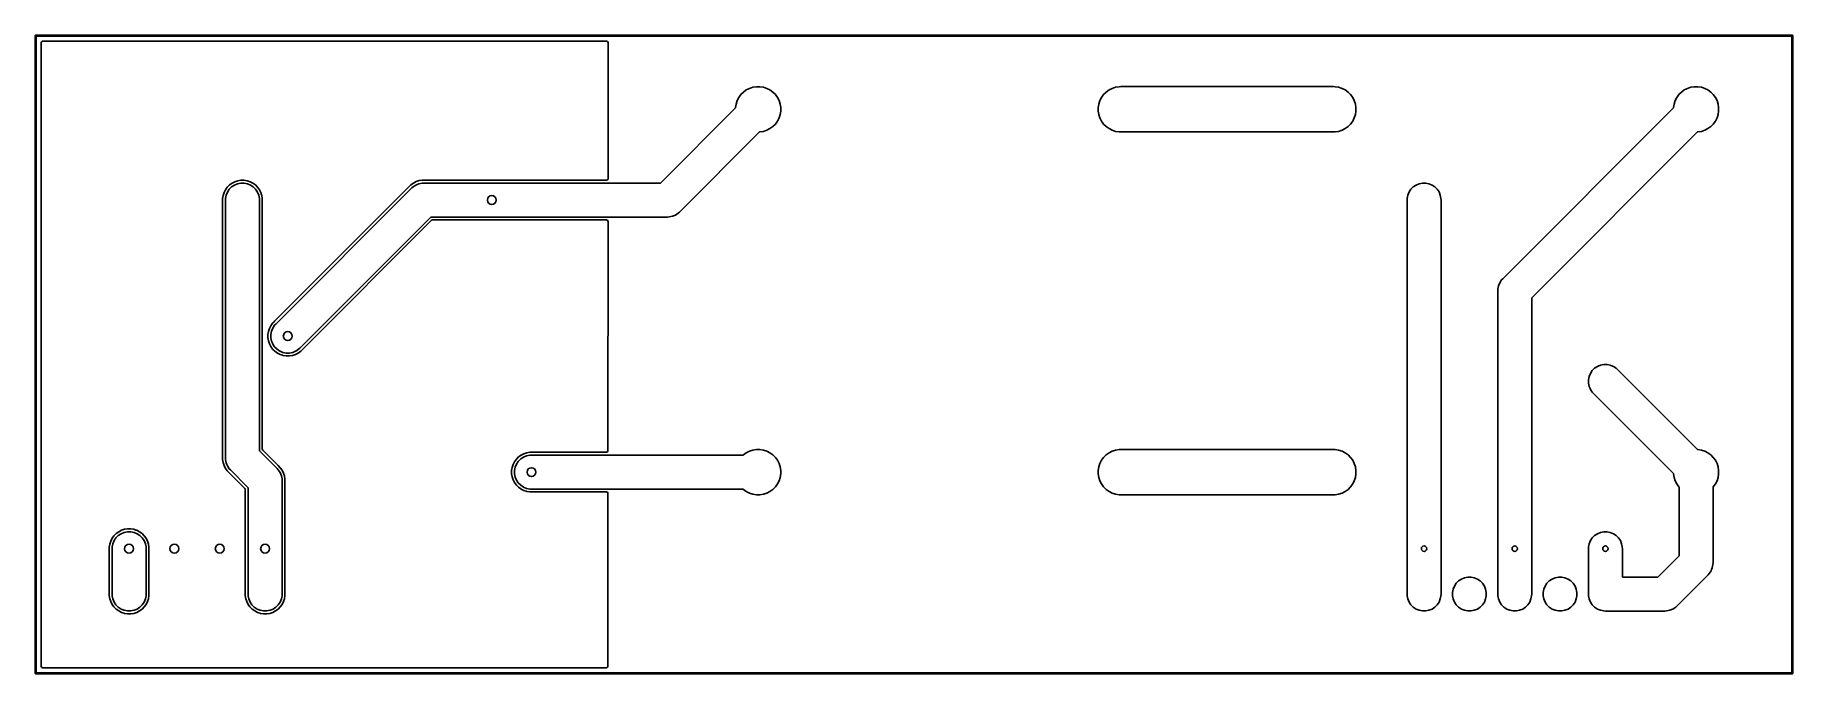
# Model space of a CAD drawing. Header units: millimetres. Extents: x 55.7 to 154.2, y -59.1 to -23.3.
import ezdxf

# ---------------------------------------------------------------- set-up
doc = ezdxf.new("R2010")
doc.units = ezdxf.units.MM
doc.layers.add('B.Cu', color=153, linetype='CONTINUOUS', true_color=0x4d7fc4)

msp = doc.modelspace()

# ---------------------------------------------------------------- linework, layer by layer
at = {"layer": 'B.Cu', "linetype": 'CONTINUOUS'}
for p, q in [((55.69625, -23.33625), (55.698153, -23.326683)), ((55.69625, -59.055), (55.69625, -23.33625)), ((55.698153, -23.326683), (55.711683, -23.313153)), ((55.711683, -23.313153), (55.72125, -23.31125)), ((55.72125, -23.31125), (154.14625, -23.31125)), ((55.74625, -23.36125), (55.74625, -59.03)), ((154.12125, -23.36125), (55.74625, -23.36125)), ((154.12125, -59.03), (154.12125, -23.36125)), ((154.14625, -23.31125), (154.155817, -23.313153)), ((154.155817, -23.313153), (154.169347, -23.326683)), ((154.169347, -23.326683), (154.17125, -23.33625)), ((154.17125, -23.33625), (154.17125, -59.055)), ((56.03875, -23.732125), (56.057086, -23.681747)), ((56.03875, -46.899722), (56.03875, -23.732125)), ((56.057086, -23.681747), (56.103515, -23.654941)), ((56.103515, -23.654941), (56.117125, -23.65375)), ((56.117125, -23.65375), (87.712888, -23.65375)), ((87.712888, -23.65375), (87.763266, -23.672086)), ((87.763266, -23.672086), (87.790072, -23.718515)), ((87.790072, -23.718515), (87.791263, -23.732131)), ((87.791263, -23.732131), (87.790645, -31.353631)), ((95.236784, -26.638951), (95.377701, -26.498034)), ((95.377701, -26.498034), (95.538927, -26.380897)), ((95.538927, -26.380897), (95.716492, -26.290423)), ((95.716492, -26.290423), (95.906024, -26.22884)), ((95.906024, -26.22884), (96.102857, -26.197665)), ((96.102857, -26.197665), (96.302143, -26.197665)), ((96.302143, -26.197665), (96.498976, -26.22884)), ((96.498976, -26.22884), (96.688508, -26.290423)), ((96.688508, -26.290423), (96.866073, -26.380897)), ((96.866073, -26.380897), (97.027299, -26.498034)), ((97.027299, -26.498034), (97.168216, -26.638951)), ((115.556784, -26.638951), (115.697701, -26.498034)), ((115.697701, -26.498034), (115.858927, -26.380897)), ((115.858927, -26.380897), (116.036492, -26.290423)), ((116.036492, -26.290423), (116.226024, -26.22884)), ((116.226024, -26.22884), (116.422857, -26.197665)), ((116.422857, -26.197665), (116.5225, -26.19375)), ((116.5225, -26.19375), (128.42875, -26.19375)), ((128.42875, -26.19375), (128.528393, -26.197665)), ((128.528393, -26.197665), (128.725226, -26.22884)), ((128.725226, -26.22884), (128.914758, -26.290423)), ((128.914758, -26.290423), (129.092323, -26.380897)), ((129.092323, -26.380897), (129.253549, -26.498034)), ((129.253549, -26.498034), (129.394466, -26.638951)), ((147.783034, -26.638951), (147.923951, -26.498034)), ((147.923951, -26.498034), (148.085177, -26.380897)), ((148.085177, -26.380897), (148.262742, -26.290423)), ((148.262742, -26.290423), (148.452274, -26.22884)), ((148.452274, -26.22884), (148.649107, -26.197665)), ((148.649107, -26.197665), (148.848393, -26.197665)), ((148.848393, -26.197665), (149.045226, -26.22884)), ((149.045226, -26.22884), (149.234758, -26.290423)), ((149.234758, -26.290423), (149.412323, -26.380897)), ((149.412323, -26.380897), (149.573549, -26.498034)), ((149.573549, -26.498034), (149.714466, -26.638951)), ((90.727962, -31.59125), (94.936415, -27.382797)), ((94.936415, -27.364107), (94.96759, -27.167274)), ((94.936415, -27.382797), (94.936415, -27.364107)), ((94.96759, -27.167274), (95.029173, -26.977742)), ((95.029173, -26.977742), (95.119647, -26.800177)), ((95.119647, -26.800177), (95.236784, -26.638951)), ((97.168216, -26.638951), (97.285353, -26.800177)), ((97.285353, -26.800177), (97.375827, -26.977742)), ((97.375827, -26.977742), (97.43741, -27.167274)), ((97.43741, -27.167274), (97.468585, -27.364107)), ((97.468585, -27.563393), (97.43741, -27.760226)), ((97.468585, -27.364107), (97.468585, -27.563393)), ((115.256415, -27.364107), (115.28759, -27.167274)), ((115.256415, -27.563393), (115.256415, -27.364107)), ((115.28759, -27.760226), (115.256415, -27.563393)), ((115.28759, -27.167274), (115.349173, -26.977742)), ((115.349173, -26.977742), (115.439647, -26.800177)), ((115.439647, -26.800177), (115.556784, -26.638951)), ((129.394466, -26.638951), (129.511603, -26.800177)), ((129.511603, -26.800177), (129.602077, -26.977742)), ((129.602077, -26.977742), (129.66366, -27.167274)), ((129.66366, -27.167274), (129.694835, -27.364107)), ((129.694835, -27.563393), (129.66366, -27.760226)), ((129.694835, -27.364107), (129.694835, -27.563393)), ((137.915231, -36.950231), (147.482665, -27.382797)), ((147.482665, -27.364107), (147.51384, -27.167274)), ((147.482665, -27.382797), (147.482665, -27.364107)), ((147.51384, -27.167274), (147.575423, -26.977742)), ((147.575423, -26.977742), (147.665897, -26.800177)), ((147.665897, -26.800177), (147.783034, -26.638951)), ((149.714466, -26.638951), (149.831603, -26.800177)), ((149.831603, -26.800177), (149.922077, -26.977742)), ((149.922077, -26.977742), (149.98366, -27.167274)), ((149.98366, -27.167274), (150.014835, -27.364107)), ((150.014835, -27.563393), (149.98366, -27.760226)), ((150.014835, -27.364107), (150.014835, -27.563393)), ((96.866073, -28.546603), (96.688508, -28.637077)), ((97.027299, -28.429466), (96.866073, -28.546603)), ((97.168216, -28.288549), (97.027299, -28.429466)), ((97.285353, -28.127323), (97.168216, -28.288549)), ((97.375827, -27.949758), (97.285353, -28.127323)), ((97.43741, -27.760226), (97.375827, -27.949758)), ((115.349173, -27.949758), (115.28759, -27.760226)), ((115.439647, -28.127323), (115.349173, -27.949758)), ((115.556784, -28.288549), (115.439647, -28.127323)), ((115.697701, -28.429466), (115.556784, -28.288549)), ((115.858927, -28.546603), (115.697701, -28.429466)), ((116.036492, -28.637077), (115.858927, -28.546603)), ((129.092323, -28.546603), (128.914758, -28.637077)), ((129.253549, -28.429466), (129.092323, -28.546603)), ((129.394466, -28.288549), (129.253549, -28.429466)), ((129.511603, -28.127323), (129.394466, -28.288549)), ((129.602077, -27.949758), (129.511603, -28.127323)), ((129.66366, -27.760226), (129.602077, -27.949758)), ((149.412323, -28.546603), (149.234758, -28.637077)), ((149.573549, -28.429466), (149.412323, -28.546603)), ((149.714466, -28.288549), (149.573549, -28.429466)), ((149.831603, -28.127323), (149.714466, -28.288549)), ((149.922077, -27.949758), (149.831603, -28.127323)), ((149.98366, -27.760226), (149.922077, -27.949758)), ((96.283453, -28.729835), (91.796019, -33.217269)), ((96.302143, -28.729835), (96.283453, -28.729835)), ((96.498976, -28.69866), (96.302143, -28.729835)), ((96.688508, -28.637077), (96.498976, -28.69866)), ((116.226024, -28.69866), (116.036492, -28.637077)), ((116.422857, -28.729835), (116.226024, -28.69866)), ((116.5225, -28.73375), (116.422857, -28.729835)), ((128.42875, -28.73375), (116.5225, -28.73375)), ((128.528393, -28.729835), (128.42875, -28.73375)), ((128.725226, -28.69866), (128.528393, -28.729835)), ((128.914758, -28.637077), (128.725226, -28.69866)), ((148.829703, -28.729835), (139.54125, -38.018288)), ((148.848393, -28.729835), (148.829703, -28.729835)), ((149.045226, -28.69866), (148.848393, -28.729835)), ((149.234758, -28.637077), (149.045226, -28.69866)), ((67.049661, -31.464375), (66.883233, -31.518452)), ((67.222497, -31.437), (67.049661, -31.464375)), ((67.222503, -31.437), (67.222497, -31.437)), ((67.397497, -31.437), (67.222503, -31.437)), ((67.397502, -31.437), (67.397497, -31.437)), ((67.570338, -31.464375), (67.397502, -31.437)), ((67.69278, -31.50416), (67.570338, -31.464375)), ((67.736764, -31.518451), (67.69278, -31.50416)), ((77.20966, -31.459375), (77.043233, -31.513452)), ((77.382497, -31.431999), (77.20966, -31.459375)), ((77.382503, -31.431999), (77.382497, -31.431999)), ((77.557496, -31.431999), (77.382503, -31.431999)), ((77.560722, -31.431999), (77.557496, -31.431999)), ((77.560746, -31.432), (77.560722, -31.431999)), ((87.71227, -31.432), (77.560746, -31.432)), ((87.725873, -31.43081), (87.71227, -31.432)), ((87.772305, -31.404008), (87.725873, -31.43081)), ((87.790645, -31.353631), (87.772305, -31.404008)), ((66.225625, -32.288411), (66.19825, -32.461247)), ((66.19825, -32.461247), (66.19825, -46.899707)), ((66.279702, -32.121983), (66.225625, -32.288411)), ((66.359145, -31.966067), (66.279702, -32.121983)), ((66.35915, -31.966059), (66.359145, -31.966067)), ((66.461999, -31.824498), (66.35915, -31.966059)), ((66.362087, -32.455389), (66.398514, -32.272254)), ((66.362087, -32.614139), (66.362087, -32.455389)), ((66.398514, -32.272254), (66.46997, -32.099745)), ((66.46201, -31.824485), (66.461999, -31.824498)), ((66.585735, -31.70076), (66.46201, -31.824485)), ((66.46997, -32.099745), (66.573708, -31.94449)), ((66.573708, -31.94449), (66.70574, -31.812458)), ((66.585748, -31.700749), (66.585735, -31.70076)), ((66.727309, -31.5979), (66.585748, -31.700749)), ((66.70574, -31.812458), (66.860995, -31.70872)), ((66.727317, -31.597895), (66.727309, -31.5979)), ((66.883233, -31.518452), (66.727317, -31.597895)), ((66.860995, -31.70872), (67.033504, -31.637264)), ((67.033504, -31.637264), (67.216639, -31.600837)), ((67.216639, -31.600837), (67.403361, -31.600837)), ((67.403361, -31.600837), (67.586496, -31.637264)), ((67.586496, -31.637264), (67.759005, -31.70872)), ((67.736765, -31.518451), (67.736764, -31.518451)), ((67.736766, -31.518452), (67.736765, -31.518451)), ((67.892682, -31.597895), (67.736766, -31.518452)), ((67.759005, -31.70872), (67.91426, -31.812458)), ((67.89269, -31.5979), (67.892682, -31.597895)), ((68.034251, -31.700749), (67.89269, -31.5979)), ((67.91426, -31.812458), (68.046292, -31.94449)), ((68.034264, -31.70076), (68.034251, -31.700749)), ((68.157989, -31.824485), (68.034264, -31.70076)), ((68.046292, -31.94449), (68.15003, -32.099745)), ((68.15003, -32.099745), (68.221486, -32.272254)), ((68.157994, -31.824491), (68.157989, -31.824485)), ((68.157996, -31.824493), (68.157994, -31.824491)), ((68.260854, -31.966066), (68.157996, -31.824493)), ((68.221486, -32.272254), (68.257913, -32.455389)), ((68.257913, -32.455389), (68.257913, -32.614139)), ((68.340299, -32.121986), (68.260854, -31.966066)), ((68.382142, -32.250767), (68.340299, -32.121986)), ((68.394374, -32.288411), (68.382142, -32.250767)), ((68.421749, -32.461247), (68.394374, -32.288411)), ((68.42175, -32.461256), (68.421749, -32.461247)), ((68.42175, -46.497035), (68.42175, -32.461256)), ((76.620914, -31.820583), (69.125746, -39.315751)), ((69.176481, -39.490231), (76.796481, -31.870231)), ((76.620968, -31.820527), (76.620914, -31.820583)), ((76.745735, -31.69576), (76.620968, -31.820527)), ((76.745748, -31.695749), (76.745735, -31.69576)), ((76.887309, -31.5929), (76.745748, -31.695749)), ((76.796481, -31.870231), (76.86574, -31.807458)), ((76.86574, -31.807458), (77.020994, -31.70372)), ((76.887317, -31.592895), (76.887309, -31.5929)), ((77.043233, -31.513452), (76.887317, -31.592895)), ((77.020994, -31.70372), (77.09245, -31.674122)), ((77.09245, -31.674122), (77.193504, -31.632264)), ((77.193504, -31.632264), (77.376639, -31.595837)), ((77.376639, -31.595837), (77.47, -31.59125)), ((77.47, -31.59125), (81.28, -31.59125)), ((81.28, -31.59125), (90.727962, -31.59125)), ((132.55625, -32.54375), (132.560837, -32.450389)), ((132.560837, -32.450389), (132.597264, -32.267254)), ((132.597264, -32.267254), (132.66872, -32.094745)), ((132.66872, -32.094745), (132.772458, -31.93949)), ((132.772458, -31.93949), (132.90449, -31.807458)), ((132.90449, -31.807458), (133.059745, -31.70372)), ((133.059745, -31.70372), (133.232254, -31.632264)), ((133.232254, -31.632264), (133.415389, -31.595837)), ((133.415389, -31.595837), (133.602111, -31.595837)), ((133.602111, -31.595837), (133.785246, -31.632264)), ((133.785246, -31.632264), (133.957755, -31.70372)), ((133.957755, -31.70372), (134.11301, -31.807458)), ((134.11301, -31.807458), (134.245042, -31.93949)), ((134.245042, -31.93949), (134.34878, -32.094745)), ((134.34878, -32.094745), (134.420236, -32.267254)), ((134.420236, -32.267254), (134.456663, -32.450389)), ((134.456663, -32.450389), (134.46125, -32.54375)), ((66.3575, -32.7075), (66.362087, -32.614139)), ((66.3575, -46.99), (66.3575, -32.7075)), ((68.257913, -32.614139), (68.2625, -32.7075)), ((68.2625, -32.7075), (68.2625, -46.595462)), ((91.398996, -33.455236), (91.215861, -33.491663)), ((91.520978, -33.404708), (91.398996, -33.455236)), ((91.571506, -33.38378), (91.520978, -33.404708)), ((91.72676, -33.280042), (91.571506, -33.38378)), ((91.796019, -33.217269), (91.72676, -33.280042)), ((132.55625, -54.61), (132.55625, -32.54375)), ((134.46125, -32.54375), (134.46125, -54.61)), ((77.864538, -33.49625), (70.523519, -40.837269)), ((70.702465, -40.883535), (77.907545, -33.678456)), ((81.28, -33.49625), (77.864538, -33.49625)), ((77.907545, -33.678456), (77.956133, -33.655798)), ((77.956133, -33.655798), (77.962964, -33.6555)), ((77.962964, -33.6555), (87.712078, -33.6555)), ((91.1225, -33.49625), (81.28, -33.49625)), ((87.712078, -33.6555), (87.762456, -33.673836)), ((87.762456, -33.673836), (87.789262, -33.720265)), ((87.789262, -33.720265), (87.790453, -33.733881)), ((87.790453, -33.733881), (87.789412, -46.593631)), ((91.215861, -33.491663), (91.1225, -33.49625)), ((137.640837, -37.530389), (137.677264, -37.347254)), ((137.677264, -37.347254), (137.74872, -37.174745)), ((137.74872, -37.174744), (137.852458, -37.01949)), ((137.74872, -37.174745), (137.74872, -37.174744)), ((137.852458, -37.01949), (137.915231, -36.950231)), ((137.63625, -37.62375), (137.640837, -37.530389)), ((137.63625, -54.61), (137.63625, -37.62375)), ((139.54125, -38.018288), (139.54125, -54.61)), ((69.063873, -39.377623), (69.002004, -39.439492)), ((69.125743, -39.315754), (69.063873, -39.377623)), ((69.125746, -39.315751), (69.125743, -39.315754)), ((68.765625, -39.90341), (68.738249, -40.076247)), ((68.738249, -40.076247), (68.738249, -40.251252)), ((68.738249, -40.251252), (68.765625, -40.424088)), ((68.819702, -39.736983), (68.765625, -39.90341)), ((68.899145, -39.581067), (68.819702, -39.736983)), ((68.89915, -39.581059), (68.899145, -39.581067)), ((69.001999, -39.439498), (68.89915, -39.581059)), ((68.902087, -40.070389), (68.938514, -39.887254)), ((68.902087, -40.257111), (68.902087, -40.070389)), ((68.938514, -40.440246), (68.902087, -40.257111)), ((68.938514, -39.887254), (68.989041, -39.765271)), ((68.989041, -39.765271), (69.00997, -39.714744)), ((69.002004, -39.439492), (69.001999, -39.439498)), ((69.00997, -39.714744), (69.113708, -39.55949)), ((69.113708, -39.55949), (69.176481, -39.490231)), ((68.765625, -40.424088), (68.819702, -40.590516)), ((68.819702, -40.590516), (68.899145, -40.746432)), ((68.899145, -40.746432), (68.89915, -40.74644)), ((68.89915, -40.74644), (69.001999, -40.888001)), ((68.989041, -40.562228), (68.938514, -40.440246)), ((69.00997, -40.612756), (68.989041, -40.562228)), ((69.001999, -40.888001), (69.00201, -40.888014)), ((69.00201, -40.888014), (69.125735, -41.011739)), ((69.113708, -40.76801), (69.00997, -40.612756)), ((69.24574, -40.900042), (69.113708, -40.76801)), ((69.125735, -41.011739), (69.125748, -41.01175)), ((69.125748, -41.01175), (69.267309, -41.114599)), ((69.400994, -41.00378), (69.24574, -40.900042)), ((69.267309, -41.114599), (69.267316, -41.114604)), ((69.267316, -41.114604), (69.423236, -41.194049)), ((69.420236, -41.01175), (69.400994, -41.00378)), ((69.573504, -41.075236), (69.420236, -41.01175)), ((69.423236, -41.194049), (69.552015, -41.235892)), ((69.552015, -41.235892), (69.58966, -41.248124)), ((69.756639, -41.111663), (69.573504, -41.075236)), ((69.58966, -41.248124), (69.589662, -41.248124)), ((69.589662, -41.248124), (69.589664, -41.248125)), ((69.589664, -41.248125), (69.762503, -41.275501)), ((69.943361, -41.111663), (69.756639, -41.111663)), ((69.762503, -41.275501), (69.762506, -41.275501)), ((69.762506, -41.275501), (69.937494, -41.275501)), ((69.937494, -41.275501), (69.937497, -41.275501)), ((69.937497, -41.275501), (70.110336, -41.248125)), ((70.126496, -41.075236), (69.943361, -41.111663)), ((70.110336, -41.248125), (70.276764, -41.194049)), ((70.279764, -41.01175), (70.126496, -41.075236)), ((70.276764, -41.194049), (70.432684, -41.114604)), ((70.299006, -41.00378), (70.279764, -41.01175)), ((70.45426, -40.900042), (70.299006, -41.00378)), ((70.432684, -41.114604), (70.574257, -41.011746)), ((70.523519, -40.837269), (70.45426, -40.900042)), ((70.574257, -41.011746), (70.697996, -40.888007)), ((70.697996, -40.888007), (70.702454, -40.883549)), ((70.702454, -40.883549), (70.702465, -40.883535)), ((142.757264, -42.427254), (142.82872, -42.254745)), ((142.82872, -42.254744), (142.932458, -42.09949)), ((142.82872, -42.254745), (142.82872, -42.254744)), ((142.932458, -42.09949), (143.06449, -41.967458)), ((143.06449, -41.967458), (143.219744, -41.86372)), ((143.219744, -41.86372), (143.270271, -41.842791)), ((143.270271, -41.842791), (143.392254, -41.792264)), ((143.392254, -41.792264), (143.575389, -41.755837)), ((143.575389, -41.755837), (143.762111, -41.755837)), ((143.762111, -41.755837), (143.945246, -41.792264)), ((143.945246, -41.792264), (144.067228, -41.842791)), ((144.067228, -41.842791), (144.117756, -41.86372)), ((144.117756, -41.86372), (144.27301, -41.967458)), ((144.27301, -41.967458), (144.342269, -42.030231)), ((144.342269, -42.030231), (148.829704, -46.517665)), ((142.720837, -42.610389), (142.757264, -42.427254)), ((142.720837, -42.797111), (142.720837, -42.610389)), ((142.757264, -42.980246), (142.720837, -42.797111)), ((142.807791, -43.102228), (142.757264, -42.980246)), ((142.82872, -43.152756), (142.807791, -43.102228)), ((142.932458, -43.30801), (142.82872, -43.152756)), ((142.995231, -43.377269), (142.932458, -43.30801)), ((147.482665, -47.864703), (142.995231, -43.377269)), ((56.03875, -51.982497), (56.03875, -46.899722)), ((66.19825, -46.899707), (66.198249, -46.899722)), ((66.198249, -46.899722), (66.198249, -47.077502)), ((66.198249, -47.077502), (66.225625, -47.250335)), ((66.225625, -47.250335), (66.225625, -47.250336)), ((66.225625, -47.250336), (66.244734, -47.309147)), ((66.362087, -47.083361), (66.3575, -46.99)), ((66.398514, -47.266496), (66.362087, -47.083361)), ((66.435995, -47.356983), (66.398514, -47.266496)), ((68.2625, -46.595462), (69.253519, -47.586481)), ((68.422048, -46.503866), (68.42175, -46.497035)), ((68.444706, -46.552454), (68.422048, -46.503866)), ((69.302275, -47.410023), (68.444706, -46.552454)), ((82.551645, -47.201067), (82.472202, -47.356983)), ((82.55165, -47.201059), (82.551645, -47.201067)), ((82.654499, -47.059498), (82.55165, -47.201059)), ((82.65451, -47.059485), (82.654499, -47.059498)), ((82.778235, -46.93576), (82.65451, -47.059485)), ((82.66247, -47.334745), (82.766208, -47.17949)), ((82.766208, -47.17949), (82.89824, -47.047458)), ((82.778248, -46.935749), (82.778235, -46.93576)), ((82.919809, -46.8329), (82.778248, -46.935749)), ((82.89824, -47.047458), (83.053495, -46.94372)), ((82.919817, -46.832895), (82.919809, -46.8329)), ((83.075733, -46.753452), (82.919817, -46.832895)), ((83.053495, -46.94372), (83.226004, -46.872264)), ((83.242161, -46.699375), (83.075733, -46.753452)), ((83.226004, -46.872264), (83.409139, -46.835837)), ((83.414997, -46.672), (83.242161, -46.699375)), ((83.409139, -46.835837), (83.5025, -46.83125)), ((87.711037, -46.672), (83.414997, -46.672)), ((83.5025, -46.83125), (95.364485, -46.83125)), ((87.72464, -46.67081), (87.711037, -46.672)), ((87.771072, -46.644008), (87.72464, -46.67081)), ((87.789412, -46.593631), (87.771072, -46.644008)), ((95.364485, -46.83125), (95.377701, -46.818034)), ((95.377701, -46.818034), (95.538927, -46.700897)), ((95.538927, -46.700897), (95.716492, -46.610423)), ((95.716492, -46.610423), (95.906024, -46.54884)), ((95.906024, -46.54884), (96.102857, -46.517665)), ((96.102857, -46.517665), (96.302143, -46.517665)), ((96.302143, -46.517665), (96.498976, -46.54884)), ((96.498976, -46.54884), (96.688508, -46.610423)), ((96.688508, -46.610423), (96.866073, -46.700897)), ((96.866073, -46.700897), (97.027299, -46.818034)), ((97.027299, -46.818034), (97.168216, -46.958951)), ((97.168216, -46.958951), (97.285353, -47.120177)), ((97.285353, -47.120177), (97.375827, -47.297742)), ((115.349173, -47.297742), (115.439647, -47.120177)), ((115.439647, -47.120177), (115.556784, -46.958951)), ((115.556784, -46.958951), (115.697701, -46.818034)), ((115.697701, -46.818034), (115.858927, -46.700897)), ((115.858927, -46.700897), (116.036492, -46.610423)), ((116.036492, -46.610423), (116.226024, -46.54884)), ((116.226024, -46.54884), (116.422857, -46.517665)), ((116.422857, -46.517665), (116.5225, -46.51375)), ((116.5225, -46.51375), (128.42875, -46.51375)), ((128.42875, -46.51375), (128.528393, -46.517665)), ((128.528393, -46.517665), (128.725226, -46.54884)), ((128.725226, -46.54884), (128.914758, -46.610423)), ((128.914758, -46.610423), (129.092323, -46.700897)), ((129.092323, -46.700897), (129.253549, -46.818034)), ((129.253549, -46.818034), (129.394466, -46.958951)), ((129.394466, -46.958951), (129.511603, -47.120177)), ((129.511603, -47.120177), (129.602077, -47.297742)), ((148.829704, -46.517665), (148.848393, -46.517665)), ((148.848393, -46.517665), (149.045226, -46.54884)), ((149.045226, -46.54884), (149.234758, -46.610423)), ((149.234758, -46.610423), (149.412323, -46.700897)), ((149.412323, -46.700897), (149.573549, -46.818034)), ((149.573549, -46.818034), (149.714466, -46.958951)), ((149.714466, -46.958951), (149.831603, -47.120177)), ((149.831603, -47.120177), (149.922077, -47.297742)), ((66.244734, -47.309147), (66.279698, -47.416759)), ((66.279698, -47.416759), (66.359145, -47.572682)), ((66.359145, -47.572682), (66.35915, -47.57269)), ((66.35915, -47.57269), (66.461999, -47.714251)), ((66.46997, -47.439006), (66.435995, -47.356983)), ((66.461999, -47.714251), (66.46201, -47.714264)), ((66.46201, -47.714264), (66.588469, -47.840723)), ((66.573708, -47.59426), (66.46997, -47.439006)), ((66.636481, -47.663519), (66.573708, -47.59426)), ((66.588469, -47.840723), (66.588491, -47.840743)), ((66.588491, -47.840743), (67.445294, -48.697546)), ((67.6275, -48.654538), (66.636481, -47.663519)), ((69.253519, -47.586481), (69.316292, -47.65574)), ((69.302306, -47.410052), (69.302275, -47.410023)), ((69.427989, -47.535735), (69.302306, -47.410052)), ((69.316292, -47.65574), (69.42003, -47.810994)), ((69.42003, -47.810994), (69.42003, -47.810995)), ((69.42003, -47.810995), (69.491486, -47.983504)), ((69.428, -47.535748), (69.427989, -47.535735)), ((69.530849, -47.677309), (69.428, -47.535748)), ((69.491486, -47.983504), (69.527913, -48.166639)), ((69.527913, -48.166639), (69.5325, -48.26)), ((69.530854, -47.677316), (69.530849, -47.677309)), ((69.610299, -47.833236), (69.530854, -47.677316)), ((69.652142, -47.962015), (69.610299, -47.833236)), ((69.664374, -47.99966), (69.652142, -47.962015)), ((69.69175, -48.172497), (69.664374, -47.99966)), ((69.691751, -48.172506), (69.69175, -48.172497)), ((69.691751, -48.350722), (69.691751, -48.172506)), ((82.418125, -47.523411), (82.39075, -47.696247)), ((82.39075, -47.696247), (82.39075, -47.871252)), ((82.39075, -47.871252), (82.418125, -48.044088)), ((82.472202, -47.356983), (82.418125, -47.523411)), ((82.418125, -48.044088), (82.45791, -48.16653)), ((82.45791, -48.16653), (82.459851, -48.172506)), ((82.459851, -48.172506), (82.472202, -48.210516)), ((82.472202, -48.210516), (82.551645, -48.366432)), ((82.554587, -47.690389), (82.591014, -47.507254)), ((82.554587, -47.877111), (82.554587, -47.690389)), ((82.591014, -48.060246), (82.554587, -47.877111)), ((82.591014, -47.507254), (82.66247, -47.334745)), ((82.66247, -48.232755), (82.591014, -48.060246)), ((82.766208, -48.38801), (82.66247, -48.232755)), ((97.375827, -47.297742), (97.43741, -47.487274)), ((97.43741, -48.080226), (97.375827, -48.269758)), ((97.43741, -47.487274), (97.468585, -47.684107)), ((97.468585, -47.883393), (97.43741, -48.080226)), ((97.468585, -47.684107), (97.468585, -47.883393)), ((115.256415, -47.684107), (115.28759, -47.487274)), ((115.256415, -47.883393), (115.256415, -47.684107)), ((115.28759, -48.080226), (115.256415, -47.883393)), ((115.28759, -47.487274), (115.349173, -47.297742)), ((115.349173, -48.269758), (115.28759, -48.080226)), ((129.602077, -47.297742), (129.66366, -47.487274)), ((129.66366, -48.080226), (129.602077, -48.269758)), ((129.66366, -47.487274), (129.694835, -47.684107)), ((129.694835, -47.883393), (129.66366, -48.080226)), ((129.694835, -47.684107), (129.694835, -47.883393)), ((147.482665, -47.883393), (147.482665, -47.864703)), ((147.51384, -48.080226), (147.482665, -47.883393)), ((147.575423, -48.269758), (147.51384, -48.080226)), ((149.922077, -47.297742), (149.98366, -47.487274)), ((149.98366, -48.080226), (149.922077, -48.269758)), ((149.98366, -47.487274), (150.014835, -47.684107)), ((150.014835, -47.883393), (149.98366, -48.080226)), ((150.014835, -47.684107), (150.014835, -47.883393)), ((67.445294, -48.697546), (67.467952, -48.746134)), ((67.467952, -48.746134), (67.46825, -48.752965)), ((67.46825, -48.752965), (67.46825, -54.697502)), ((67.6275, -54.61), (67.6275, -48.654538)), ((69.5325, -48.26), (69.5325, -54.61)), ((69.69175, -48.350747), (69.691751, -48.350722)), ((69.69175, -54.697497), (69.69175, -48.350747)), ((82.551645, -48.366432), (82.55165, -48.36644)), ((82.55165, -48.36644), (82.654499, -48.508001)), ((82.654499, -48.508001), (82.65451, -48.508014)), ((82.65451, -48.508014), (82.778235, -48.631739)), ((82.89824, -48.520042), (82.766208, -48.38801)), ((82.778235, -48.631739), (82.778248, -48.63175)), ((82.778248, -48.63175), (82.900406, -48.720502)), ((83.053495, -48.62378), (82.89824, -48.520042)), ((82.900406, -48.720502), (82.919816, -48.734604)), ((82.919816, -48.734604), (83.075736, -48.814049)), ((83.226004, -48.695236), (83.053495, -48.62378)), ((83.075736, -48.814049), (83.204517, -48.855892)), ((83.204517, -48.855892), (83.242161, -48.868124)), ((83.409139, -48.731663), (83.226004, -48.695236)), ((83.242161, -48.868124), (83.242162, -48.868124)), ((83.242162, -48.868124), (83.242165, -48.868125)), ((83.242165, -48.868125), (83.415003, -48.8955)), ((83.5025, -48.73625), (83.409139, -48.731663)), ((83.415003, -48.8955), (83.415006, -48.8955)), ((83.415006, -48.8955), (87.710845, -48.8955)), ((95.364485, -48.73625), (83.5025, -48.73625)), ((87.710845, -48.8955), (87.761223, -48.913836)), ((87.761223, -48.913836), (87.788029, -48.960265)), ((87.788029, -48.960265), (87.789219, -48.973873)), ((87.789219, -48.973873), (87.78899, -51.809661)), ((95.377701, -48.749466), (95.364485, -48.73625)), ((95.538927, -48.866603), (95.377701, -48.749466)), ((95.716492, -48.957077), (95.538927, -48.866603)), ((95.906024, -49.01866), (95.716492, -48.957077)), ((96.102857, -49.049835), (95.906024, -49.01866)), ((96.302143, -49.049835), (96.102857, -49.049835)), ((96.498976, -49.01866), (96.302143, -49.049835)), ((96.688508, -48.957077), (96.498976, -49.01866)), ((96.866073, -48.866603), (96.688508, -48.957077)), ((97.027299, -48.749466), (96.866073, -48.866603)), ((97.168216, -48.608549), (97.027299, -48.749466)), ((97.285353, -48.447323), (97.168216, -48.608549)), ((97.375827, -48.269758), (97.285353, -48.447323)), ((115.439647, -48.447323), (115.349173, -48.269758)), ((115.556784, -48.608549), (115.439647, -48.447323)), ((115.697701, -48.749466), (115.556784, -48.608549)), ((115.858927, -48.866603), (115.697701, -48.749466)), ((116.036492, -48.957077), (115.858927, -48.866603)), ((116.226024, -49.01866), (116.036492, -48.957077)), ((116.422857, -49.049835), (116.226024, -49.01866)), ((116.5225, -49.05375), (116.422857, -49.049835)), ((128.42875, -49.05375), (116.5225, -49.05375)), ((128.528393, -49.049835), (128.42875, -49.05375)), ((128.725226, -49.01866), (128.528393, -49.049835)), ((128.914758, -48.957077), (128.725226, -49.01866)), ((129.092323, -48.866603), (128.914758, -48.957077)), ((129.253549, -48.749466), (129.092323, -48.866603)), ((129.394466, -48.608549), (129.253549, -48.749466)), ((129.511603, -48.447323), (129.394466, -48.608549)), ((129.602077, -48.269758), (129.511603, -48.447323)), ((147.665897, -48.447323), (147.575423, -48.269758)), ((147.783034, -48.608549), (147.665897, -48.447323)), ((147.79625, -48.621765), (147.783034, -48.608549)), ((147.79625, -52.469211), (147.79625, -48.621765)), ((149.714466, -48.608549), (149.70125, -48.621765)), ((149.70125, -48.621765), (149.70125, -52.86375)), ((149.831603, -48.447323), (149.714466, -48.608549)), ((149.922077, -48.269758), (149.831603, -48.447323)), ((60.377309, -51.11915), (60.235748, -51.221999)), ((60.377317, -51.119145), (60.377309, -51.11915)), ((60.533233, -51.039702), (60.377317, -51.119145)), ((60.510995, -51.22997), (60.683504, -51.158514)), ((60.699661, -50.985625), (60.533233, -51.039702)), ((60.683504, -51.158514), (60.866639, -51.122087)), ((60.872497, -50.95825), (60.699661, -50.985625)), ((60.866639, -51.122087), (61.053361, -51.122087)), ((60.872503, -50.95825), (60.872497, -50.95825)), ((61.047497, -50.95825), (60.872503, -50.95825)), ((61.047502, -50.95825), (61.047497, -50.95825)), ((61.220338, -50.985625), (61.047502, -50.95825)), ((61.053361, -51.122087), (61.236496, -51.158514)), ((61.34278, -51.02541), (61.220338, -50.985625)), ((61.236496, -51.158514), (61.409005, -51.22997)), ((61.386764, -51.039701), (61.34278, -51.02541)), ((61.386765, -51.039701), (61.386764, -51.039701)), ((61.386766, -51.039702), (61.386765, -51.039701)), ((61.542682, -51.119145), (61.386766, -51.039702)), ((61.54269, -51.11915), (61.542682, -51.119145)), ((61.684251, -51.221999), (61.54269, -51.11915)), ((143.219745, -51.22997), (143.392254, -51.158514)), ((143.392254, -51.158514), (143.575389, -51.122087)), ((143.575389, -51.122087), (143.762111, -51.122087)), ((143.762111, -51.122087), (143.945246, -51.158514)), ((143.945246, -51.158514), (144.117755, -51.22997)), ((56.03875, -58.659125), (56.03875, -51.982497)), ((59.875625, -51.809661), (59.84825, -51.982497)), ((59.84825, -51.982497), (59.84825, -54.697502)), ((59.929702, -51.643233), (59.875625, -51.809661)), ((60.009145, -51.487317), (59.929702, -51.643233)), ((60.0075, -52.07), (60.012087, -51.976639)), ((60.0075, -54.61), (60.0075, -52.07)), ((60.00915, -51.487309), (60.009145, -51.487317)), ((60.111999, -51.345748), (60.00915, -51.487309)), ((60.012087, -51.976639), (60.048514, -51.793504)), ((60.048514, -51.793504), (60.11997, -51.620995)), ((60.11201, -51.345735), (60.111999, -51.345748)), ((60.235735, -51.22201), (60.11201, -51.345735)), ((60.11997, -51.620995), (60.223708, -51.46574)), ((60.223708, -51.46574), (60.35574, -51.333708)), ((60.235748, -51.221999), (60.235735, -51.22201)), ((60.35574, -51.333708), (60.510995, -51.22997)), ((61.409005, -51.22997), (61.56426, -51.333708)), ((61.56426, -51.333708), (61.696292, -51.46574)), ((61.684264, -51.22201), (61.684251, -51.221999)), ((61.807989, -51.345735), (61.684264, -51.22201)), ((61.696292, -51.46574), (61.80003, -51.620995)), ((61.80003, -51.620995), (61.871486, -51.793504)), ((61.807994, -51.345741), (61.807989, -51.345735)), ((61.807996, -51.345743), (61.807994, -51.345741)), ((61.910854, -51.487316), (61.807996, -51.345743)), ((61.871486, -51.793504), (61.907913, -51.976639)), ((61.907913, -51.976639), (61.9125, -52.07)), ((61.990299, -51.643236), (61.910854, -51.487316)), ((61.9125, -52.07), (61.9125, -54.61)), ((62.044375, -51.809665), (61.990299, -51.643236)), ((62.07175, -51.982503), (62.044375, -51.809665)), ((62.07175, -54.697497), (62.07175, -51.982503)), ((87.78899, -51.809661), (87.788435, -58.659131)), ((142.71625, -52.07), (142.720837, -51.976639)), ((142.71625, -54.61), (142.71625, -52.07)), ((142.720837, -51.976639), (142.757264, -51.793504)), ((142.757264, -51.793504), (142.82872, -51.620995)), ((142.82872, -51.620995), (142.932458, -51.46574)), ((142.932458, -51.46574), (143.06449, -51.333708)), ((143.06449, -51.333708), (143.219745, -51.22997)), ((144.117755, -51.22997), (144.27301, -51.333708)), ((144.27301, -51.333708), (144.405042, -51.46574)), ((144.405042, -51.46574), (144.50878, -51.620995)), ((144.50878, -51.620995), (144.580236, -51.793504)), ((144.580236, -51.793504), (144.616663, -51.976639)), ((144.616663, -51.976639), (144.62125, -52.07)), ((144.62125, -52.07), (144.62125, -53.6575)), ((146.607962, -53.6575), (147.79625, -52.469211)), ((149.660236, -53.140246), (149.618377, -53.2413)), ((149.696663, -52.957111), (149.660236, -53.140246)), ((149.70125, -52.86375), (149.696663, -52.957111)), ((135.137264, -54.333504), (135.20872, -54.160995)), ((135.20872, -54.160995), (135.312458, -54.00574)), ((135.312458, -54.00574), (135.44449, -53.873708)), ((135.44449, -53.873708), (135.599745, -53.76997)), ((135.599745, -53.76997), (135.772254, -53.698514)), ((135.772254, -53.698514), (135.955389, -53.662087)), ((135.955389, -53.662087), (136.142111, -53.662087)), ((136.142111, -53.662087), (136.325246, -53.698514)), ((136.325246, -53.698514), (136.497755, -53.76997)), ((136.497755, -53.76997), (136.65301, -53.873708)), ((136.65301, -53.873708), (136.785042, -54.00574)), ((136.785042, -54.00574), (136.88878, -54.160995)), ((136.88878, -54.160995), (136.960236, -54.333504)), ((140.217264, -54.333504), (140.28872, -54.160995)), ((140.28872, -54.160995), (140.392458, -54.00574)), ((140.392458, -54.00574), (140.52449, -53.873708)), ((140.52449, -53.873708), (140.679745, -53.76997)), ((140.679745, -53.76997), (140.852254, -53.698514)), ((140.852254, -53.698514), (141.035389, -53.662087)), ((141.035389, -53.662087), (141.222111, -53.662087)), ((141.222111, -53.662087), (141.405246, -53.698514)), ((141.405246, -53.698514), (141.577755, -53.76997)), ((141.577755, -53.76997), (141.73301, -53.873708)), ((141.73301, -53.873708), (141.865042, -54.00574)), ((141.865042, -54.00574), (141.96878, -54.160995)), ((141.96878, -54.160995), (142.040236, -54.333504)), ((144.62125, -53.6575), (146.607962, -53.6575)), ((149.422269, -53.53727), (147.676019, -55.283519)), ((149.485042, -53.46801), (149.422269, -53.53727)), ((149.58878, -53.312756), (149.485042, -53.46801)), ((149.618377, -53.2413), (149.58878, -53.312756)), ((59.84825, -54.697502), (59.875625, -54.870338)), ((59.875625, -54.870338), (59.929702, -55.036766)), ((59.929702, -55.036766), (60.009145, -55.192682)), ((60.012087, -54.703361), (60.0075, -54.61)), ((60.048514, -54.886496), (60.012087, -54.703361)), ((60.11997, -55.059005), (60.048514, -54.886496)), ((60.223708, -55.21426), (60.11997, -55.059005)), ((61.80003, -55.059005), (61.696292, -55.21426)), ((61.871486, -54.886496), (61.80003, -55.059005)), ((61.907913, -54.703361), (61.871486, -54.886496)), ((61.9125, -54.61), (61.907913, -54.703361)), ((61.910854, -55.192684), (61.990299, -55.036764)), ((61.990299, -55.036764), (62.044375, -54.870335)), ((62.044375, -54.870335), (62.07175, -54.697497)), ((67.46825, -54.697502), (67.495625, -54.870338)), ((67.495625, -54.870338), (67.549702, -55.036766)), ((67.549702, -55.036766), (67.629145, -55.192682)), ((67.632087, -54.703361), (67.6275, -54.61)), ((67.668514, -54.886496), (67.632087, -54.703361)), ((67.73997, -55.059005), (67.668514, -54.886496)), ((67.843708, -55.21426), (67.73997, -55.059005)), ((69.42003, -55.059005), (69.316292, -55.21426)), ((69.491486, -54.886496), (69.42003, -55.059005)), ((69.527913, -54.703361), (69.491486, -54.886496)), ((69.5325, -54.61), (69.527913, -54.703361)), ((69.530854, -55.192684), (69.610299, -55.036764)), ((69.610299, -55.036764), (69.664375, -54.870335)), ((69.664375, -54.870335), (69.69175, -54.697497)), ((132.560837, -54.703361), (132.55625, -54.61)), ((132.597264, -54.886496), (132.560837, -54.703361)), ((132.66872, -55.059005), (132.597264, -54.886496)), ((132.772458, -55.21426), (132.66872, -55.059005)), ((134.34878, -55.059005), (134.245042, -55.21426)), ((134.420236, -54.886496), (134.34878, -55.059005)), ((134.456663, -54.703361), (134.420236, -54.886496)), ((134.46125, -54.61), (134.456663, -54.703361)), ((135.100837, -54.516639), (135.137264, -54.333504)), ((135.100837, -54.703361), (135.100837, -54.516639)), ((135.137264, -54.886496), (135.100837, -54.703361)), ((135.20872, -55.059005), (135.137264, -54.886496)), ((135.312458, -55.21426), (135.20872, -55.059005)), ((136.88878, -55.059005), (136.785042, -55.21426)), ((136.960236, -54.886496), (136.88878, -55.059005)), ((136.960236, -54.333504), (136.996663, -54.516639)), ((136.996663, -54.703361), (136.960236, -54.886496)), ((136.996663, -54.516639), (136.996663, -54.703361)), ((137.640837, -54.703361), (137.63625, -54.61)), ((137.677264, -54.886496), (137.640837, -54.703361)), ((137.74872, -55.059005), (137.677264, -54.886496)), ((137.852458, -55.21426), (137.74872, -55.059005)), ((139.42878, -55.059005), (139.325042, -55.21426)), ((139.500236, -54.886496), (139.42878, -55.059005)), ((139.536663, -54.703361), (139.500236, -54.886496)), ((139.54125, -54.61), (139.536663, -54.703361)), ((140.180837, -54.516639), (140.217264, -54.333504)), ((140.180837, -54.703361), (140.180837, -54.516639)), ((140.217264, -54.886496), (140.180837, -54.703361)), ((140.28872, -55.059005), (140.217264, -54.886496)), ((140.392458, -55.21426), (140.28872, -55.059005)), ((141.96878, -55.059005), (141.865042, -55.21426)), ((142.040236, -54.886496), (141.96878, -55.059005)), ((142.040236, -54.333504), (142.076663, -54.516639)), ((142.076663, -54.703361), (142.040236, -54.886496)), ((142.076663, -54.516639), (142.076663, -54.703361)), ((142.720837, -54.703361), (142.71625, -54.61)), ((142.757264, -54.886496), (142.720837, -54.703361)), ((142.82872, -55.059005), (142.757264, -54.886496)), ((142.932458, -55.21426), (142.82872, -55.059005)), ((60.009145, -55.192682), (60.00915, -55.19269)), ((60.00915, -55.19269), (60.111999, -55.334251)), ((60.111999, -55.334251), (60.11201, -55.334264)), ((60.11201, -55.334264), (60.235735, -55.457989)), ((60.35574, -55.346292), (60.223708, -55.21426)), ((60.235735, -55.457989), (60.235748, -55.458)), ((60.235748, -55.458), (60.377309, -55.560849)), ((60.510995, -55.45003), (60.35574, -55.346292)), ((60.377309, -55.560849), (60.377316, -55.560854)), ((60.377316, -55.560854), (60.533236, -55.640299)), ((60.683504, -55.521486), (60.510995, -55.45003)), ((60.533236, -55.640299), (60.662017, -55.682142)), ((60.662017, -55.682142), (60.699661, -55.694374)), ((60.866639, -55.557913), (60.683504, -55.521486)), ((60.699661, -55.694374), (60.699662, -55.694374)), ((60.699662, -55.694374), (60.699665, -55.694375)), ((60.699665, -55.694375), (60.872503, -55.72175)), ((61.053361, -55.557913), (60.866639, -55.557913)), ((60.872503, -55.72175), (60.872506, -55.72175)), ((60.872506, -55.72175), (61.047494, -55.72175)), ((61.047494, -55.72175), (61.047497, -55.72175)), ((61.047497, -55.72175), (61.220335, -55.694375)), ((61.236496, -55.521486), (61.053361, -55.557913)), ((61.220335, -55.694375), (61.386764, -55.640299)), ((61.409005, -55.45003), (61.236496, -55.521486)), ((61.386764, -55.640299), (61.542684, -55.560854)), ((61.56426, -55.346292), (61.409005, -55.45003)), ((61.542684, -55.560854), (61.684257, -55.457996)), ((61.696292, -55.21426), (61.56426, -55.346292)), ((61.684257, -55.457996), (61.807996, -55.334257)), ((61.807996, -55.334257), (61.910854, -55.192684)), ((67.629145, -55.192682), (67.62915, -55.19269)), ((67.62915, -55.19269), (67.731999, -55.334251)), ((67.731999, -55.334251), (67.73201, -55.334264)), ((67.73201, -55.334264), (67.855735, -55.457989)), ((67.97574, -55.346292), (67.843708, -55.21426)), ((67.855735, -55.457989), (67.855748, -55.458)), ((67.855748, -55.458), (67.997309, -55.560849)), ((68.130995, -55.45003), (67.97574, -55.346292)), ((67.997309, -55.560849), (67.997316, -55.560854)), ((67.997316, -55.560854), (68.153236, -55.640299)), ((68.303504, -55.521486), (68.130995, -55.45003)), ((68.153236, -55.640299), (68.282017, -55.682142)), ((68.282017, -55.682142), (68.319661, -55.694374)), ((68.486639, -55.557913), (68.303504, -55.521486)), ((68.319661, -55.694374), (68.319662, -55.694374)), ((68.319662, -55.694374), (68.319665, -55.694375)), ((68.319665, -55.694375), (68.492503, -55.72175)), ((68.673361, -55.557913), (68.486639, -55.557913)), ((68.492503, -55.72175), (68.492506, -55.72175)), ((68.492506, -55.72175), (68.667494, -55.72175)), ((68.667494, -55.72175), (68.667497, -55.72175)), ((68.667497, -55.72175), (68.840335, -55.694375)), ((68.856496, -55.521486), (68.673361, -55.557913)), ((68.840335, -55.694375), (69.006764, -55.640299)), ((69.029005, -55.45003), (68.856496, -55.521486)), ((69.006764, -55.640299), (69.162684, -55.560854)), ((69.18426, -55.346292), (69.029005, -55.45003)), ((69.162684, -55.560854), (69.304257, -55.457996)), ((69.316292, -55.21426), (69.18426, -55.346292)), ((69.304257, -55.457996), (69.427996, -55.334257)), ((69.427996, -55.334257), (69.530854, -55.192684)), ((132.90449, -55.346292), (132.772458, -55.21426)), ((133.059745, -55.45003), (132.90449, -55.346292)), ((133.232254, -55.521486), (133.059745, -55.45003)), ((133.415389, -55.557913), (133.232254, -55.521486)), ((133.602111, -55.557913), (133.415389, -55.557913)), ((133.785246, -55.521486), (133.602111, -55.557913)), ((133.957755, -55.45003), (133.785246, -55.521486)), ((134.11301, -55.346292), (133.957755, -55.45003)), ((134.245042, -55.21426), (134.11301, -55.346292)), ((135.44449, -55.346292), (135.312458, -55.21426)), ((135.599745, -55.45003), (135.44449, -55.346292)), ((135.772254, -55.521486), (135.599745, -55.45003)), ((135.955389, -55.557913), (135.772254, -55.521486)), ((136.142111, -55.557913), (135.955389, -55.557913)), ((136.325246, -55.521486), (136.142111, -55.557913)), ((136.497755, -55.45003), (136.325246, -55.521486)), ((136.65301, -55.346292), (136.497755, -55.45003)), ((136.785042, -55.21426), (136.65301, -55.346292)), ((137.98449, -55.346292), (137.852458, -55.21426)), ((138.139745, -55.45003), (137.98449, -55.346292)), ((138.312254, -55.521486), (138.139745, -55.45003)), ((138.495389, -55.557913), (138.312254, -55.521486)), ((138.682111, -55.557913), (138.495389, -55.557913)), ((138.865246, -55.521486), (138.682111, -55.557913)), ((139.037755, -55.45003), (138.865246, -55.521486)), ((139.19301, -55.346292), (139.037755, -55.45003)), ((139.325042, -55.21426), (139.19301, -55.346292)), ((140.52449, -55.346292), (140.392458, -55.21426)), ((140.679745, -55.45003), (140.52449, -55.346292)), ((140.852254, -55.521486), (140.679745, -55.45003)), ((141.035389, -55.557913), (140.852254, -55.521486)), ((141.222111, -55.557913), (141.035389, -55.557913)), ((141.405246, -55.521486), (141.222111, -55.557913)), ((141.577755, -55.45003), (141.405246, -55.521486)), ((141.73301, -55.346292), (141.577755, -55.45003)), ((141.865042, -55.21426), (141.73301, -55.346292)), ((143.06449, -55.346292), (142.932458, -55.21426)), ((143.219745, -55.45003), (143.06449, -55.346292)), ((143.392254, -55.521486), (143.219745, -55.45003)), ((143.575389, -55.557913), (143.392254, -55.521486)), ((143.66875, -55.5625), (143.575389, -55.557913)), ((147.0025, -55.5625), (143.66875, -55.5625)), ((147.095861, -55.557913), (147.0025, -55.5625)), ((147.278996, -55.521486), (147.095861, -55.557913)), ((147.432264, -55.458), (147.278996, -55.521486)), ((147.451506, -55.45003), (147.432264, -55.458)), ((147.60676, -55.346292), (147.451506, -55.45003)), ((147.676019, -55.283519), (147.60676, -55.346292)), ((55.698153, -59.064567), (55.69625, -59.055)), ((55.711683, -59.078097), (55.698153, -59.064567)), ((55.72125, -59.08), (55.711683, -59.078097)), ((154.14625, -59.08), (55.72125, -59.08)), ((55.74625, -59.03), (154.12125, -59.03)), ((56.039941, -58.672735), (56.03875, -58.659125)), ((56.066747, -58.719164), (56.039941, -58.672735)), ((56.117125, -58.7375), (56.066747, -58.719164)), ((87.71006, -58.7375), (56.117125, -58.7375)), ((87.723663, -58.73631), (87.71006, -58.7375)), ((87.770095, -58.709508), (87.723663, -58.73631)), ((87.788435, -58.659131), (87.770095, -58.709508)), ((154.155817, -59.078097), (154.14625, -59.08)), ((154.169347, -59.064567), (154.155817, -59.078097)), ((154.17125, -59.055), (154.169347, -59.064567))]:
    msp.add_line(p, q, dxfattribs=at)
at = {"layer": 'B.Cu'}
for centre, radius in [((81.28, -32.54375), 0.25), ((69.85, -40.16375), 0.25), ((83.5025, -47.78375), 0.25), ((60.96, -52.07), 0.25), ((63.5, -52.07), 0.25), ((66.04, -52.07), 0.25), ((68.58, -52.07), 0.25), ((133.50875, -52.07), 0.15), ((138.58875, -52.07), 0.15), ((143.66875, -52.07), 0.15)]:
    msp.add_circle(centre, radius, dxfattribs=at)

doc.saveas('drawing.dxf')
